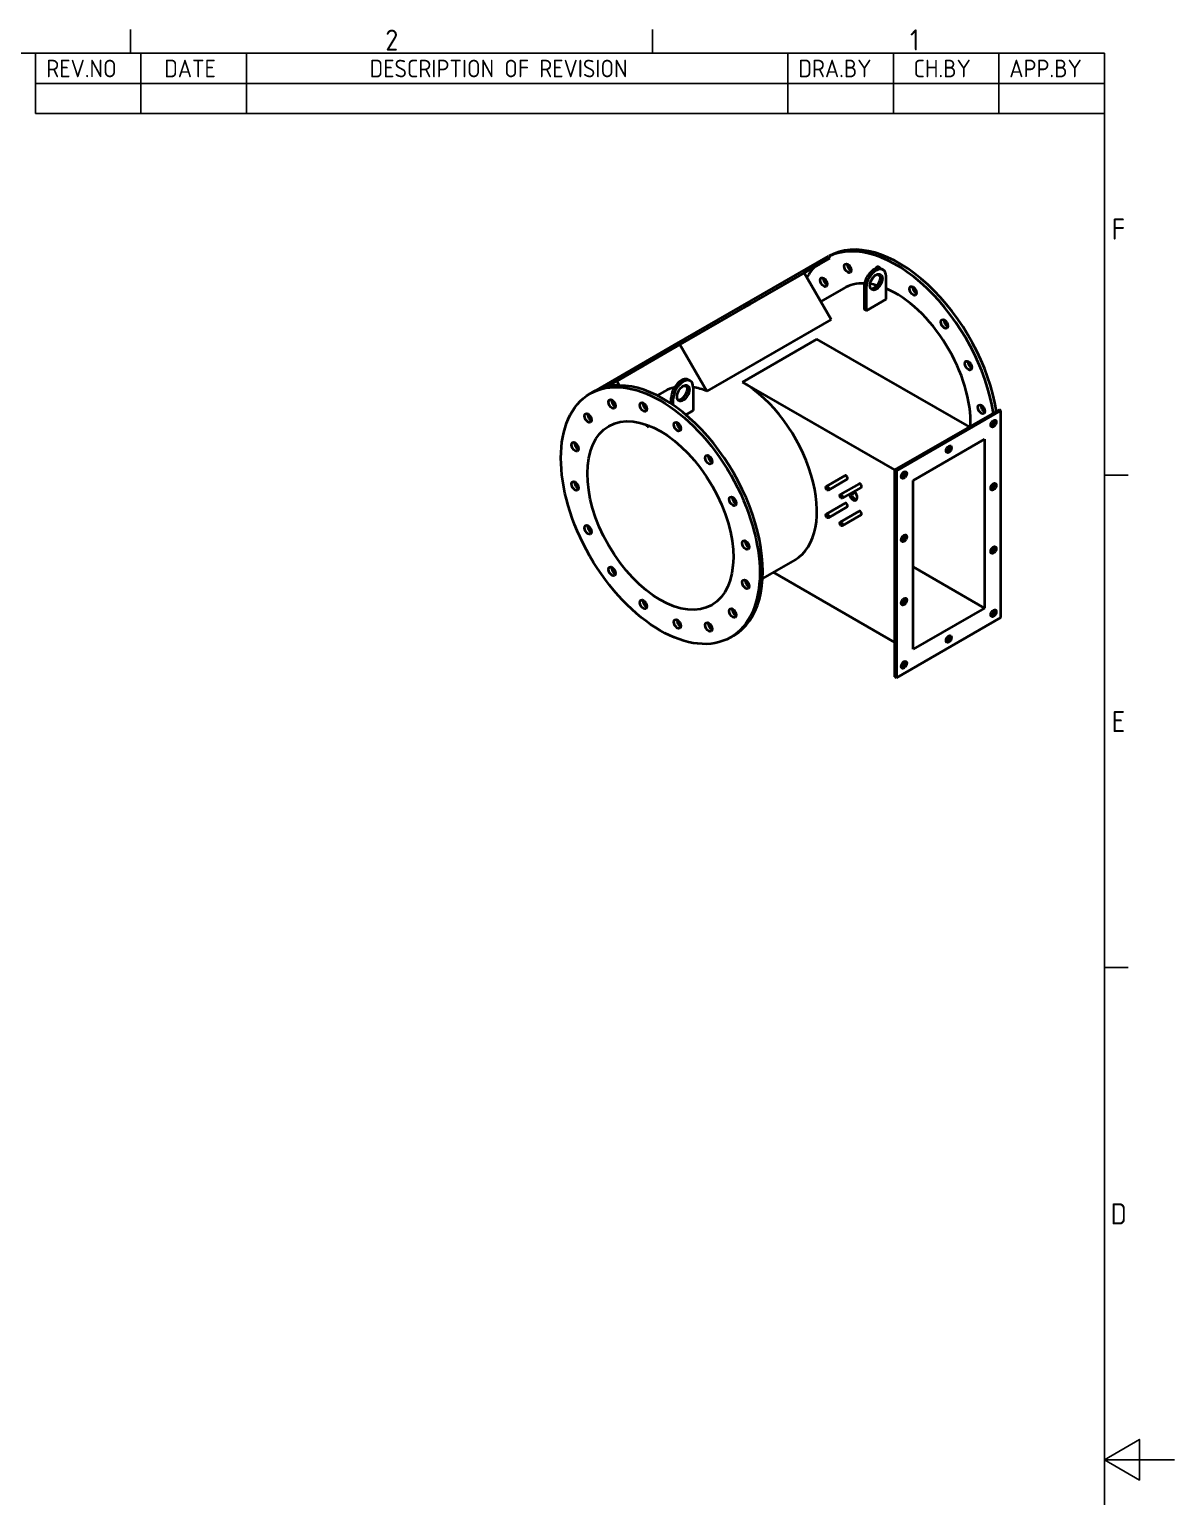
# Model space of a CAD drawing. Header units: millimetres. Extents: x 0 to 2970, y 0 to 2100.
# Drawn here: x 2156 to 2970, y 1024 to 2067 of the extents above; entities that cross this region are included whole.
import ezdxf

# ---------------------------------------------------------------- set-up
doc = ezdxf.new("R2010")
doc.units = ezdxf.units.MM
doc.header["$LTSCALE"] = 5
doc.layers.get('0').update_dxf_attribs({"color": 3, "lineweight": 25, "true_color": 0x00ff00})
for name, color, linetype, lineweight, true_color in [('가시적인 것(ISO)', 3, 'Continuous', 40, 0x00ff00), ('가시적인 좁은 것(ISO)', 3, 'Continuous', 35, 0x00ff00), ('기호(ISO)', 5, 'Continuous', 25, 0x0000ff)]:
    doc.layers.add(name, color=color, linetype=linetype, lineweight=lineweight, true_color=true_color)
doc.layers.add('경계(ISO)', color=7, linetype='Continuous', lineweight=25)
doc.styles.add('ISO ProportionalPSTEK', font='isocp.shx')
doc.styles.add('문자 텍스트_PSTEK_POSCO', font='isocp.shx')

# ---------------------------------------------------------------- blocks, each defined once
blk = doc.blocks.new('경계 Default Border')
at = {"layer": '경계(ISO)'}
for p, q in [((445.5, 410), (445.5, 413.4)), ((519.75, 410), (519.75, 413.4)), ((584, 350), (587.4, 350)), ((584, 280), (587.4, 280))]:
    blk.add_line(p, q, dxfattribs=at)
at = {"layer": '경계(ISO)', "flags": 128}
for points in [[(10, 10), (10, 410), (584, 410), (584, 10), (10, 10)], [(594, 210), (584, 210), (589, 212.89), (589, 207.11), (584, 210)]]:
    blk.add_lwpolyline(points, dxfattribs=at)
at = {"layer": '경계(ISO)', "color": 2, "true_color": 0xffff00, "char_height": 3, "attachment_point": 7, "style": '문자 텍스트_PSTEK_POSCO'}
for s, insert in [('2', (481.75, 410.37)), ('1', (556.36, 410.4)), ('F', (585.04, 383.5)), ('E', (585.04, 313.47)), ('D', (584.88, 243.47))]:
    blk.add_mtext(s, dxfattribs=dict(at, insert=insert))
blk = doc.blocks.new('리비전 내역')
at = {"layer": '기호(ISO)'}
for p, q in [((432, 410), (584, 410)), ((432, 410), (432, 405.72)), ((447, 410), (447, 405.72)), ((462, 410), (462, 405.72)), ((539, 410), (539, 405.72)), ((554, 410), (554, 405.72)), ((569, 410), (569, 405.72)), ((584, 410), (584, 405.72)), ((432, 405.72), (584, 405.72)), ((432, 405.72), (432, 401.44)), ((447, 405.72), (447, 401.44)), ((462, 405.72), (462, 401.44)), ((539, 405.72), (539, 401.44)), ((554, 405.72), (554, 401.44)), ((569, 405.72), (569, 401.44)), ((584, 405.72), (584, 401.44)), ((432, 401.44), (584, 401.44))]:
    blk.add_line(p, q, dxfattribs=at)
at = {"layer": '기호(ISO)', "color": 2, "true_color": 0xffff00, "char_height": 2.5, "attachment_point": 7, "style": 'ISO ProportionalPSTEK'}
for s, insert in [('REV.NO', (433.53, 406.58)), ('DATE', (450.31, 406.58)), ('DESCRIPTION OF REVISION', (479.51, 406.58)), ('DRA.BY', (540.48, 406.58)), ('CH.BY', (556.86, 406.58)), ('APP.BY', (570.48, 406.58))]:
    blk.add_mtext(s, dxfattribs=dict(at, insert=insert))

msp = doc.modelspace()

# ---------------------------------------------------------------- linework, layer by layer
at = {"layer": '가시적인 것(ISO)'}
for p, q in [((2614.358, 1842.654), (2723.96, 1905.77)), ((2724.76, 1904.384), (2615.158, 1841.269)), ((2706.673, 1893.888), (2724.76, 1904.384)), ((2723.96, 1905.77), (2724.76, 1904.384)), ((2724.108, 1905.722), (2724.018, 1905.669)), ((2706.653, 1893.924), (2618.265, 1843.024)), ((2706.653, 1893.924), (2725.853, 1860.668)), ((2761.324, 1896.845), (2762.738, 1896.031)), ((2764.819, 1875.086), (2764.819, 1891.437)), ((2734.463, 1882.836), (2718.396, 1873.584)), ((2749.263, 1884.107), (2749.263, 1867.756)), ((2750.677, 1883.293), (2750.677, 1866.942)), ((2750.677, 1866.942), (2749.263, 1867.756)), ((2764.819, 1875.086), (2750.677, 1866.942)), ((2725.853, 1860.668), (2637.465, 1809.769)), ((2824.104, 1784.346), (2715.675, 1846.786)), ((2558.802, 1810.414), (2614.358, 1842.654)), ((2615.158, 1841.269), (2566.482, 1813.021)), ((2618.265, 1843.024), (2573.265, 1816.91)), ((2614.358, 1842.654), (2615.158, 1841.269)), ((2618.265, 1843.024), (2637.465, 1809.769)), ((2566.622, 1813.051), (2573.279, 1816.885)), ((2573.265, 1816.91), (2575.007, 1813.892)), ((2625.56, 1817.035), (2624.146, 1817.849)), ((2771.112, 1753.782), (2662.642, 1816.246)), ((2554.403, 1807.995), (2556.524, 1809.216)), ((2607.537, 1809.744), (2602.136, 1806.633)), ((2612.084, 1800.793), (2612.084, 1805.111)), ((2627.641, 1812.441), (2627.641, 1796.09)), ((2592.544, 1801.11), (2591.9, 1800.739)), ((2613.498, 1799.831), (2613.498, 1804.297)), ((2627.641, 1796.09), (2622.35, 1793.044)), ((2771.112, 1753.83), (2845.359, 1796.585)), ((2846.49, 1795.934), (2772.244, 1753.178)), ((2846.49, 1795.934), (2845.359, 1796.585)), ((2846.49, 1648.775), (2846.49, 1795.934)), ((2596.607, 1785.114), (2594.799, 1784.073)), ((2783.982, 1746.366), (2834.752, 1775.603)), ((2834.752, 1775.603), (2834.752, 1655.587)), ((2772.244, 1753.178), (2771.112, 1753.83)), ((2771.112, 1606.671), (2771.112, 1753.83)), ((2772.244, 1753.178), (2772.244, 1606.02)), ((2735.716, 1749.691), (2722.281, 1741.954)), ((2737.213, 1747.091), (2723.778, 1739.354)), ((2745.615, 1743.99), (2732.18, 1736.253)), ((2777.783, 1749.941), (2776.159, 1750.876)), ((2783.982, 1626.35), (2783.982, 1746.366)), ((2747.112, 1741.39), (2733.677, 1733.654)), ((2735.716, 1730.07), (2722.281, 1722.333)), ((2737.213, 1727.47), (2723.778, 1719.733)), ((2745.615, 1724.369), (2732.18, 1716.632)), ((2747.112, 1721.769), (2733.677, 1714.033)), ((2700.07, 1689.936), (2676.991, 1676.646)), ((2771.112, 1631.15), (2684.549, 1680.999)), ((2834.752, 1655.587), (2783.982, 1684.824)), ((2667.461, 1671.158), (2666.975, 1670.878)), ((2772.244, 1606.02), (2846.49, 1648.775)), ((2834.752, 1655.587), (2783.982, 1626.35)), ((2654.209, 1634.678), (2656.331, 1635.9)), ((2772.244, 1606.02), (2771.112, 1606.671))]:
    msp.add_line(p, q, dxfattribs=at)
for centre, major_axis, ratio, start_param, end_param in [((2771.89, 1817.842), (-49.903, 86.658), 0.57809312, 4.12902164, 6.24264249), ((2774.012, 1819.063), (-49.903, 86.658), 0.57809312, 4.12902164, 6.28318531), ((2739.637, 1898.338), (1.747, -3.033), 0.57809312, 3.79126171, 5.63351625), ((2771.89, 1817.842), (-49.903, 86.658), 0.57809312, 0.17490275, 0.32688103), ((2722.567, 1888.431), (1.747, -3.033), 0.57809312, 3.79126171, 5.63351625), ((2756.334, 1888.179), (4.99, 8.666), 0.57809312, 0, 2.35426078), ((2757.748, 1887.365), (4.99, 8.666), 0.57809312, 5.49585344, 8.63744609), ((2756.334, 1888.179), (3.119, 5.416), 0.57809312, 3.36939571, 6.05538225), ((2759.82, 1894.954), (-1.747, 3.033), 0.57809312, 5.13821017, 6.89009033), ((2759.82, 1894.954), (-1.747, 3.033), 0.57809312, 1.93351446, 2.69866347), ((2761.941, 1896.175), (1.747, -3.033), 0.57809312, 3.79126171, 4.0272408), ((2771.89, 1817.842), (-37.427, 64.994), 0.57809312, 5.93568874, 6.28318531), ((2771.89, 1817.842), (-37.427, 64.994), 0.57809312, 5.75616077, 5.85529419), ((2771.89, 1817.842), (-37.427, 64.994), 0.57809312, 3.88753311, 5.63345244), ((2786.082, 1882.273), (1.747, -3.033), 0.57809312, 3.79126171, 5.63351625), ((2808.386, 1858.748), (1.747, -3.033), 0.57809312, 3.79126171, 5.63351625), ((2825.456, 1829.181), (1.747, -3.033), 0.57809312, 3.79126171, 5.63351625), ((2606.427, 1722.558), (-49.903, 86.658), 0.57809312, 3.14159265, 6.28318531), ((2619.155, 1809.183), (4.99, 8.666), 0.57809312, 0, 2.35426078), ((2620.569, 1808.369), (4.99, 8.666), 0.57809312, 5.49585344, 8.63744609), ((2662.642, 1754.93), (37.427, -64.994), 0.57809312, 0, 2.3581282), ((2564.211, 1811.68), (2.382, 1.375), 0.00157785, 6.13811407, 6.43799024), ((2644.965, 1744.75), (-37.427, 64.994), 0.57809312, 6.1145521, 6.28318531), ((2619.155, 1809.183), (-3.119, -5.416), 0.57809312, 0.22780306, 2.91378959), ((2644.965, 1744.75), (-37.427, 64.994), 0.57809312, 5.91938356, 5.98612719), ((2644.965, 1744.75), (-37.427, 64.994), 0.57809312, 5.64161791, 5.83255631), ((2572.053, 1801.832), (1.747, -3.033), 0.57809312, 3.79126171, 5.63351625), ((2594.357, 1799.67), (1.747, -3.033), 0.57809312, 3.79126171, 5.63351625), ((2834.695, 1798.074), (1.747, -3.033), 0.57809312, 3.79126171, 5.63351625), ((2554.983, 1791.926), (1.747, -3.033), 0.57809312, 3.79126171, 5.63351625), ((2646.096, 1745.402), (-36.629, 63.607), 0.57809312, 0.60437564, 0.63457961), ((2618.498, 1785.768), (1.747, -3.033), 0.57809312, 3.79126171, 5.63351625), ((2840.055, 1787.4), (1.372, 2.383), 0.57809312, 3.56472037, 5.86005759), ((2771.89, 1817.842), (-49.903, 86.658), 0.57809312, 4.06094817, 4.07258655), ((2545.744, 1771.459), (1.747, -3.033), 0.57809312, 3.79126171, 5.63351625), ((2640.801, 1762.243), (1.747, -3.033), 0.57809312, 3.79126171, 5.63351625), ((2808.236, 1769.076), (1.372, 2.383), 0.57809312, 3.56472037, 5.86005759), ((2776.416, 1750.752), (1.372, 2.383), 0.57809312, 3.56472037, 5.86005759), ((2545.744, 1743.547), (1.747, -3.033), 0.57809312, 3.79126171, 5.63351625), ((2736.464, 1748.391), (-0.749, 1.3), 0.57809312, 3.14159265, 6.28318531), ((2746.364, 1742.69), (-0.749, 1.3), 0.57809312, 3.14159265, 6.28318531), ((2840.055, 1742.435), (1.372, 2.383), 0.57809312, 3.56472037, 5.86005759), ((2657.872, 1732.676), (1.747, -3.033), 0.57809312, 3.79126171, 5.63351625), ((2741.414, 1735.73), (1.996, -3.466), 0.57809312, 4.17094184, 8.39542877), ((2742.545, 1736.382), (1.996, -3.466), 0.57809312, 4.17094184, 5.99699728), ((2736.464, 1728.77), (-0.749, 1.3), 0.57809312, 3.14159265, 6.28318531), ((2746.364, 1723.069), (-0.749, 1.3), 0.57809312, 3.14159265, 6.28318531), ((2554.983, 1712.44), (1.747, -3.033), 0.57809312, 3.79126171, 5.63351625), ((2667.11, 1701.569), (1.747, -3.033), 0.57809312, 3.79126171, 5.63351625), ((2776.416, 1705.787), (1.372, 2.383), 0.57809312, 3.56472037, 5.86005759), ((2840.055, 1697.469), (1.372, 2.383), 0.57809312, 3.56472037, 5.86005759), ((2572.053, 1682.873), (1.747, -3.033), 0.57809312, 3.79126171, 5.63351625), ((2667.11, 1673.657), (1.747, -3.033), 0.57809312, 3.79126171, 5.63351625), ((2594.357, 1659.348), (1.747, -3.033), 0.57809312, 3.79126171, 5.63351625), ((2776.416, 1660.822), (1.372, 2.383), 0.57809312, 3.56472037, 5.86005759), ((2657.872, 1653.19), (1.747, -3.033), 0.57809312, 3.79126171, 5.63351625), ((2840.055, 1652.504), (1.372, 2.383), 0.57809312, 3.56472037, 5.86005759), ((2618.498, 1645.446), (1.747, -3.033), 0.57809312, 3.79126171, 5.63351625), ((2640.801, 1643.284), (1.747, -3.033), 0.57809312, 3.79126171, 5.63351625), ((2808.236, 1634.181), (1.372, 2.383), 0.57809312, 3.56472037, 5.86005759), ((2776.416, 1615.857), (1.372, 2.383), 0.57809312, 3.56472037, 5.86005759)]:
    msp.add_ellipse(centre, major_axis=major_axis, ratio=ratio, start_param=start_param, end_param=end_param, dxfattribs=at)
for centre, major_axis, ratio in [((2715.706, 1899.154), (-2.382, -1.375), 0.00157785), ((2737.516, 1897.116), (1.747, -3.033), 0.57809312), ((2720.446, 1887.21), (1.747, -3.033), 0.57809312), ((2757.748, 1887.365), (-3.119, -5.416), 0.57809312), ((2783.961, 1881.052), (1.747, -3.033), 0.57809312), ((2666.209, 1870.65), (-2.382, -1.375), 0.00157785), ((2806.264, 1857.527), (1.747, -3.033), 0.57809312), ((2616.711, 1842.147), (-2.382, -1.375), 0.00157785), ((2590.461, 1826.913), (-2.382, -1.375), 0.00157785), ((2823.335, 1827.96), (1.747, -3.033), 0.57809312), ((2604.306, 1721.337), (49.903, -86.658), 0.57809312), ((2620.569, 1808.369), (-3.119, -5.416), 0.57809312), ((2604.306, 1721.337), (36.629, -63.607), 0.57809312), ((2552.861, 1790.704), (1.747, -3.033), 0.57809312), ((2569.932, 1800.611), (1.747, -3.033), 0.57809312), ((2592.235, 1798.448), (1.747, -3.033), 0.57809312), ((2832.573, 1796.853), (1.747, -3.033), 0.57809312), ((2616.377, 1784.546), (1.747, -3.033), 0.57809312), ((2841.187, 1786.748), (-1.372, -2.383), 0.57809312), ((2543.623, 1770.237), (1.747, -3.033), 0.57809312), ((2638.68, 1761.021), (1.747, -3.033), 0.57809312), ((2809.367, 1768.424), (-1.372, -2.383), 0.57809312), ((2777.547, 1750.101), (-1.372, -2.383), 0.57809312), ((2543.623, 1742.326), (1.747, -3.033), 0.57809312), ((2723.029, 1740.654), (0.749, -1.3), 0.57809312), ((2841.187, 1741.783), (-1.372, -2.383), 0.57809312), ((2655.751, 1731.454), (1.747, -3.033), 0.57809312), ((2732.929, 1734.954), (0.749, -1.3), 0.57809312), ((2723.029, 1721.033), (0.749, -1.3), 0.57809312), ((2552.861, 1711.219), (1.747, -3.033), 0.57809312), ((2732.929, 1715.332), (0.749, -1.3), 0.57809312), ((2664.989, 1700.347), (1.747, -3.033), 0.57809312), ((2777.547, 1705.135), (-1.372, -2.383), 0.57809312), ((2841.187, 1696.818), (-1.372, -2.383), 0.57809312), ((2569.932, 1681.652), (1.747, -3.033), 0.57809312), ((2664.989, 1672.436), (1.747, -3.033), 0.57809312), ((2592.235, 1658.127), (1.747, -3.033), 0.57809312), ((2777.547, 1660.17), (-1.372, -2.383), 0.57809312), ((2655.751, 1651.969), (1.747, -3.033), 0.57809312), ((2841.187, 1651.853), (-1.372, -2.383), 0.57809312), ((2616.377, 1644.225), (1.747, -3.033), 0.57809312), ((2638.68, 1642.062), (1.747, -3.033), 0.57809312), ((2809.367, 1633.529), (-1.372, -2.383), 0.57809312), ((2777.547, 1615.205), (-1.372, -2.383), 0.57809312)]:
    msp.add_ellipse(centre, major_axis=major_axis, ratio=ratio, dxfattribs=at)
for points, knots in [([(2741.745, 1737.023), (2741.357, 1736.8), (2740.866, 1736.601), (2740.224, 1736.435), (2740.118, 1736.411), (2740.011, 1736.389)], [0, 0, 0, 0, 0.329213535, 0.329213535, 0.392880029, 0.392880029, 0.392880029, 0.392880029]), ([(2742.727, 1737.871), (2742.715, 1737.855), (2742.704, 1737.84), (2742.47, 1737.524), (2742.133, 1737.247), (2741.745, 1737.023)], [4.92103282, 4.92103282, 4.92103282, 4.92103282, 4.938201908, 4.938201908, 5.267415443, 5.267415443, 5.267415443, 5.267415443])]:
    msp.add_open_spline(points, degree=3, knots=knots, dxfattribs=at)
at = {"layer": '가시적인 좁은 것(ISO)'}
for p, q in [((2750.677, 1883.293), (2749.263, 1884.107)), ((2715.675, 1846.786), (2662.642, 1816.246)), ((2613.498, 1804.297), (2612.084, 1805.111))]:
    msp.add_line(p, q, dxfattribs=at)

# ---------------------------------------------------------------- block references
at = {"xscale": 5, "yscale": 5, "zscale": 5}
msp.add_blockref('경계 Default Border', (0, 0), dxfattribs=at)
at = {"layer": '기호(ISO)', "xscale": 5, "yscale": 5, "zscale": 5}
msp.add_blockref('리비전 내역', (0, 0), dxfattribs=at)

doc.saveas('drawing.dxf')
